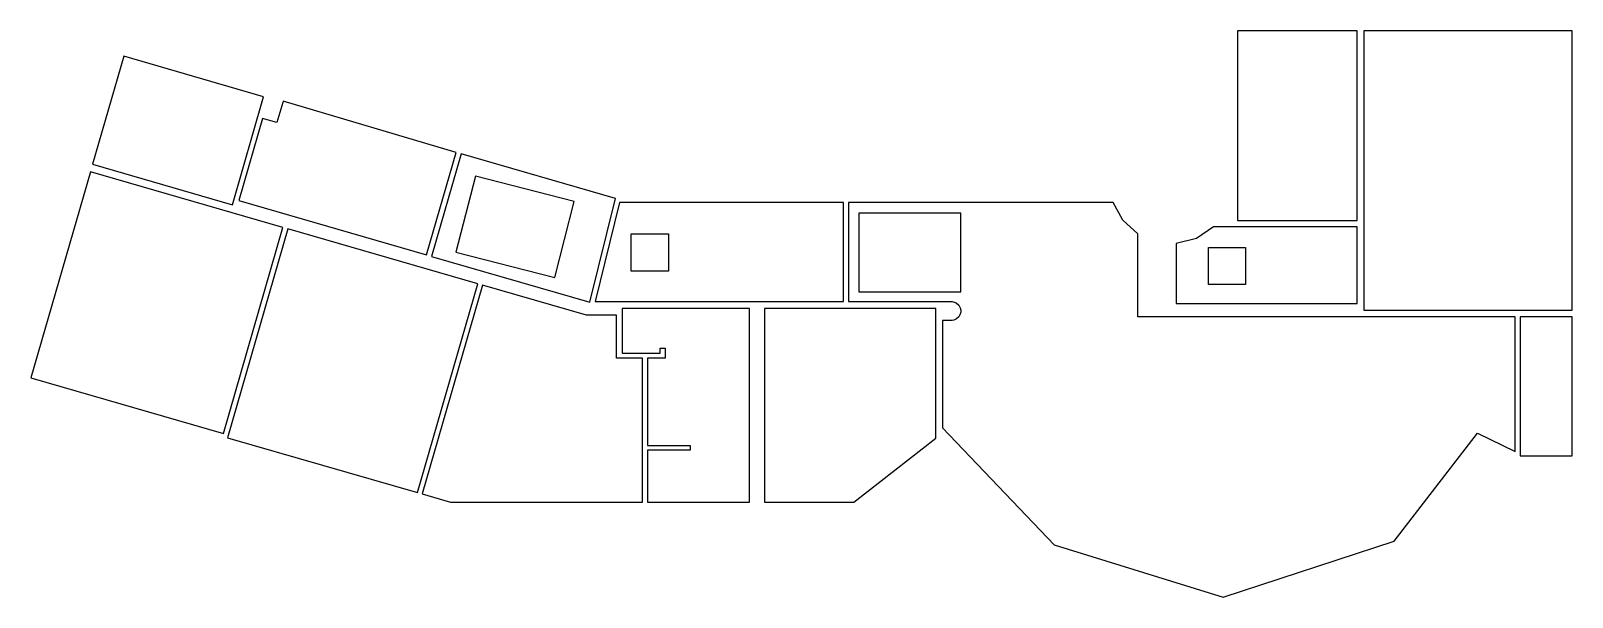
# Model space of a CAD drawing. Header units: metres. Extents: x -1039.3 to -1008.3, y 180.5 to 191.9.
import ezdxf

# ---------------------------------------------------------------- set-up
doc = ezdxf.new("R2010")
doc.units = ezdxf.units.M
doc.layers.add('AREE LEONARDO', color=5, linetype='Continuous')

msp = doc.modelspace()

# ---------------------------------------------------------------- linework, layer by layer
at = {"layer": 'AREE LEONARDO', "color": 5}
for points in [[(-1015.036, 191.86), (-1015.036, 188.04), (-1012.621, 188.04), (-1012.621, 191.86), (-1015.036, 191.86)], [(-1012.491, 191.86), (-1012.491, 186.23), (-1008.291, 186.23), (-1008.291, 191.86), (-1012.491, 191.86)], [(-1034.271, 190.419), (-1034.391, 190.013), (-1034.68, 190.096), (-1035.159, 188.439), (-1031.374, 187.345), (-1030.777, 189.41), (-1034.264, 190.442)], [(-1030.681, 189.382), (-1031.277, 187.317), (-1028.086, 186.395), (-1027.571, 188.484), (-1030.681, 189.382)], [(-1038.15, 189.022), (-1039.35, 184.871), (-1035.469, 183.749), (-1034.269, 187.901), (-1038.15, 189.022)], [(-1027.488, 188.404), (-1027.981, 186.404), (-1022.971, 186.404), (-1022.971, 188.404), (-1027.488, 188.404)], [(-1022.871, 188.404), (-1022.871, 186.404), (-1020.786, 186.404), (-1020.786, 186.404), (-1020.702, 186.38), (-1020.65, 186.333), (-1020.622, 186.282), (-1020.611, 186.233), (-1020.612, 186.19), (-1020.628, 186.137), (-1020.651, 186.096), (-1020.696, 186.056), (-1020.748, 186.031), (-1020.785, 186.024), (-1020.979, 186.024), (-1020.979, 183.859), (-1018.732, 181.503), (-1015.326, 180.451), (-1011.875, 181.577), (-1010.198, 183.756), (-1009.441, 183.388), (-1009.441, 186.099), (-1017.046, 186.099), (-1017.046, 187.773), (-1017.344, 188.048), (-1017.537, 188.404), (-1022.865, 188.404)], [(-1016.271, 187.575), (-1016.271, 186.369), (-1012.621, 186.369), (-1012.621, 187.914), (-1015.516, 187.914), (-1015.864, 187.679), (-1016.271, 187.575)], [(-1034.173, 187.873), (-1035.389, 183.664), (-1031.561, 182.558), (-1030.345, 186.766), (-1034.173, 187.873)], [(-1030.248, 186.739), (-1031.465, 182.53), (-1030.89, 182.364), (-1027.025, 182.364), (-1027.025, 185.264), (-1027.545, 185.264), (-1027.545, 186.134), (-1028.156, 186.134), (-1030.248, 186.739)], [(-1009.341, 186.099), (-1009.341, 183.299), (-1008.291, 183.299), (-1008.291, 186.099), (-1009.341, 186.099)]]:
    msp.add_lwpolyline(points, close=True, dxfattribs=at)
at = {"layer": 'AREE LEONARDO', "color": 3}
for points in [[(-1037.478, 191.347), (-1038.107, 189.171), (-1035.287, 188.356), (-1034.658, 190.532), (-1037.478, 191.347)], [(-1027.435, 186.264), (-1027.435, 185.364), (-1026.665, 185.364), (-1026.665, 185.464), (-1026.565, 185.464), (-1026.565, 185.264), (-1026.925, 185.264), (-1026.925, 183.509), (-1026.065, 183.509), (-1026.065, 183.409), (-1026.925, 183.409), (-1026.925, 182.364), (-1024.865, 182.364), (-1024.865, 186.264), (-1027.435, 186.264)], [(-1024.565, 186.264), (-1024.565, 182.364), (-1022.768, 182.364), (-1021.111, 183.657), (-1021.111, 186.264), (-1024.565, 186.264)]]:
    msp.add_lwpolyline(points, close=True, dxfattribs=at)
at = {"layer": 'AREE LEONARDO', "color": 2}
for points in [[(-1030.39, 188.933), (-1030.783, 187.402), (-1028.794, 186.89), (-1028.4, 188.421), (-1030.39, 188.933)], [(-1022.663, 188.185), (-1022.663, 186.604), (-1020.609, 186.604), (-1020.609, 188.185), (-1022.663, 188.185)]]:
    msp.add_lwpolyline(points, close=True, dxfattribs=at)
at = {"layer": 'AREE LEONARDO', "color": 1}
for points in [[(-1027.25, 187.768), (-1026.5, 187.768), (-1026.5, 187.018), (-1027.25, 187.018)], [(-1015.621, 187.498), (-1014.871, 187.498), (-1014.871, 186.748), (-1015.621, 186.748)]]:
    msp.add_lwpolyline(points, close=True, dxfattribs=at)

doc.saveas('drawing.dxf')
